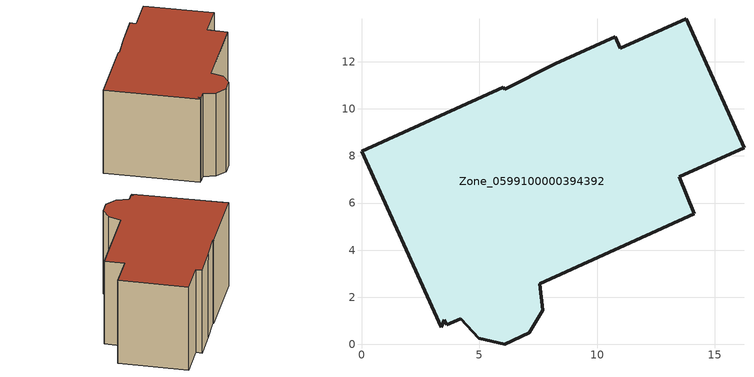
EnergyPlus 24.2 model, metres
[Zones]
Zone_0599100000394392
 floor ground (C_G): 13.79,13.83 16.24,8.36 13.48,7.12 14.13,5.54 7.57,2.58 7.7,1.45 7.13,0.48 6.09,0 4.99,0.26 4.21,1.09 3.62,0.83 3.52,1.05 3.39,0.73 0,8.19 6.01,10.91 6.08,10.83 8.23,11.91 10.77,13.06 10.99,12.57 z0
 wall outside (C_F): 16.24,8.36 13.79,13.83 10.99,12.57 10.77,13.06 8.23,11.91 6.08,10.83 6.01,10.91 0,8.19 3.39,0.73 3.52,1.05 3.62,0.83 4.21,1.09 4.99,0.26 6.09,0 7.13,0.48 7.7,1.45 7.57,2.58 14.13,5.54 13.48,7.12 16.24,8.36 z0:7.82
 roof outside (C_R): 8.23,11.91 6.08,10.83 6.01,10.91 0,8.19 3.39,0.73 3.52,1.05 3.62,0.83 4.21,1.09 4.99,0.26 6.09,0 7.13,0.48 7.7,1.45 7.57,2.58 14.13,5.54 13.48,7.12 16.24,8.36 13.79,13.83 10.99,12.57 10.77,13.06 z7.82
[BUILDING]
Pand.0599100000394392: North Axis=0; Terrain=City; Loads Convergence Tolerance Value=0.04; Temperature Convergence Tolerance Value=0.4; Solar Distribution=FullExterior; Maximum Number of Warmup Days=25; Minimum Number of Warmup Days=1
[Site:Location]
Rotterdam.The.Hague.AP_ZH_NLD Design_Conditions: Latitude=51.96; Longitude=4.45; Time Zone=1; Elevation=-4.5
[SITE:GROUNDTEMPERATURE:BUILDINGSURFACE]
18, 18, 18, 18, 18, 18, 18, 18, 18, 18, 18, 18
[MATERIAL] Thermal Absorptance=0.9; Solar Absorptance=0.7; Visible Absorptance=0.7
Name | Roughness | Thickness | Conductivity | Density | Specific Heat
G.D.1992-2005 | MediumSmooth | 0.15 | 0.06 | 540 | 1210
F.D.1992-2005 | Rough | 0.3 | 0.12 | 1920 | 840
R.D.1992-2005 | MediumRough | 0.2 | 0.08 | 1500 | 1000
[CONSTRUCTION]
C_G: G.D.1992-2005
C_F: F.D.1992-2005
C_R: R.D.1992-2005
[ZONE]
Zone_0599100000394392: Type=1; Multiplier=1; Ceiling Height=Autocalculate; Volume=Autocalculate; Floor Area=autocalculate; Part of Total Floor Area=Yes
[ZONEINFILTRATION:DESIGNFLOWRATE]
Infil_Zone_0599100000394392: Zone or ZoneList or Space or SpaceList=Zone_0599100000394392; Schedule=AlwaysOn; Design Flow Rate Calculation Method=Flow/Area; Flow Rate per Floor Area=0.0021; Constant Term Coefficient=1; Temperature Term Coefficient=0; Velocity Term Coefficient=0; Velocity Squared Term Coefficient=0
[HVACTEMPLATE:ZONE:IDEALLOADSAIRSYSTEM]
Zone_0599100000394392: Maximum Heating Supply Air Temperature=50; Minimum Cooling Supply Air Temperature=13; Maximum Heating Supply Air Humidity Ratio=0.0156; Minimum Cooling Supply Air Humidity Ratio=0.0077; Heating Limit=NoLimit; Cooling Limit=NoLimit; Dehumidification Control Type=ConstantSensibleHeatRatio; Cooling Sensible Heat Ratio=0.7; Dehumidification Setpoint=60; Humidification Control Type=None; Humidification Setpoint=30; Outdoor Air Method=None; Outdoor Air Flow Rate per Person=0.00944; Outdoor Air Flow Rate per Zone Floor Area=0; Outdoor Air Flow Rate per Zone=0; Demand Controlled Ventilation Type=None; Outdoor Air Economizer Type=NoEconomizer; Heat Recovery Type=None; Sensible Heat Recovery Effectiveness=0.7; Latent Heat Recovery Effectiveness=0.65
[ZONECONTROL:THERMOSTAT]
ThermostatControl_Zone_0599100000394392: Zone or ZoneList=Zone_0599100000394392; Control Type Schedule=DualSetpointControlType; Control 1=Thermostat_Zone_0599100000394392; Temperature Difference Between Cutout And Setpoint=0
[THERMOSTATSETPOINT:DUALSETPOINT]
Thermostat_Zone_0599100000394392: Heating Setpoint Temperature Schedule=HeatingSetpoint_Zone_0599100000394392; Cooling Setpoint Temperature Schedule=CoolingSetpoint_Zone_0599100000394392
[SCHEDULE:COMPACT]
HeatingSetpoint_Zone_0599100000394392: Through: 12/31, For: AllDays, Until: 24:00, 21
CoolingSetpoint_Zone_0599100000394392: Through: 12/31, For: AllDays, Until: 24:00, 24
DualSetpointControlType: Through: 12/31, For: AllDays, Until: 24:00, 4
AlwaysOn: Through: 12/31, For: AllDays, Until: 24:00, 1
